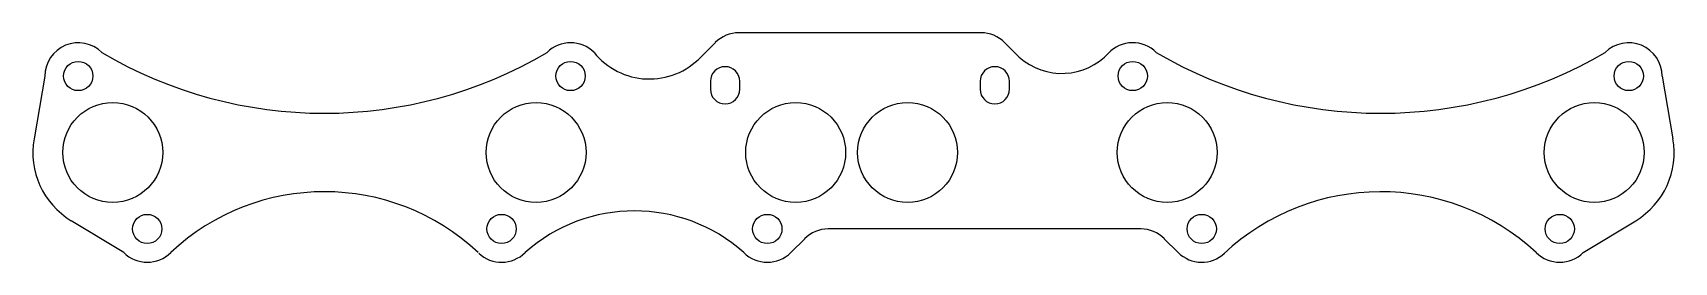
# Model space of a CAD drawing. Extents: x -12.3 to 12.3, y -1.7 to 1.7.
import ezdxf

# ---------------------------------------------------------------- set-up
doc = ezdxf.new("R2010")
doc.units = 0
doc.header["$MEASUREMENT"] = 0
doc.layers.add('CUT', color=7, linetype='CONTINUOUS')

msp = doc.modelspace()

# ---------------------------------------------------------------- linework, layer by layer
at = {"layer": 'CUT', "color": 7, "linetype": 'CONTINUOUS', "ltscale": 12}
for p, q in [((-2.293, 1.36), (-2.074, 1.579)), ((1.915, 1.725), (-1.721, 1.725)), ((2.268, 1.579), (2.487, 1.36)), ((-12.14, 1.075), (-12.304, 0.131)), ((-2.148, 0.995), (-2.148, 0.875)), ((-1.708, 0.875), (-1.708, 0.995)), ((1.902, 0.995), (1.902, 0.875)), ((2.342, 0.875), (2.342, 0.995)), ((12.14, 1.075), (12.304, 0.131)), ((-10.958, -1.579), (-11.745, -1.101)), ((4.314, -1.225), (-0.38, -1.225)), ((10.958, -1.579), (11.745, -1.101)), ((-0.94, -1.579), (-0.733, -1.371)), ((4.874, -1.579), (4.667, -1.371))]:
    msp.add_line(p, q, dxfattribs=at)
for centre, radius in [((-11.64, 1.075), 0.22), ((-4.248, 1.075), 0.22), ((4.192, 1.075), 0.22), ((11.64, 1.075), 0.22), ((-11.122, -0.075), 0.75), ((-4.766, -0.075), 0.75), ((-0.868, -0.075), 0.75), ((0.812, -0.075), 0.75), ((4.71, -0.075), 0.75), ((11.122, -0.075), 0.75), ((-10.604, -1.225), 0.22), ((-5.284, -1.225), 0.22), ((-1.294, -1.225), 0.22), ((5.228, -1.225), 0.22), ((10.604, -1.225), 0.22)]:
    msp.add_circle(centre, radius, dxfattribs=at)
for centre, radius, start, end in [((-11.64, 1.075), 0.5, 45, 180), ((-4.248, 1.075), 0.5, 45, 135), ((-1.721, 1.225), 0.5, 90, 135), ((1.915, 1.225), 0.5, 45, 90), ((4.192, 1.075), 0.5, 45, 136.8386), ((11.64, 1.075), 0.5, 360, 495), ((-7.944, 7.086), 6.571, 239.4267, 300.5733), ((-3.064, 2.094), 1.064, 218.6907, 316.407), ((3.128, 2.073), 0.959, 228.0103, 317.7975), ((7.916, 7.189), 6.674, 239.6689, 300.3311), ((-1.928, 0.995), 0.22, 0, 180), ((2.122, 0.995), 0.22, 0, 180), ((-1.928, 0.875), 0.22, 180, 360), ((2.122, 0.875), 0.22, 180, 360), ((-11.122, -0.075), 1.2, 170.1335, 238.7441), ((11.122, -0.075), 1.2, 301.2559, 369.8665), ((-7.944, -4.033), 3.368, 46.7843, 133.2157), ((7.916, -4.104), 3.439, 47.2529, 133.2019), ((-3.289, -3.425), 2.471, 48.3673, 131.6327), ((-0.38, -1.725), 0.5, 90, 135), ((4.314, -1.725), 0.5, 45, 90), ((-10.604, -1.225), 0.5, 225, 315), ((-5.284, -1.225), 0.5, 226.5537, 315), ((-1.294, -1.225), 0.5, 225, 315), ((5.228, -1.225), 0.5, 225, 313.0366), ((10.604, -1.225), 0.5, 225, 315)]:
    msp.add_arc(centre, radius, start, end, dxfattribs=at)

doc.saveas('drawing.dxf')
